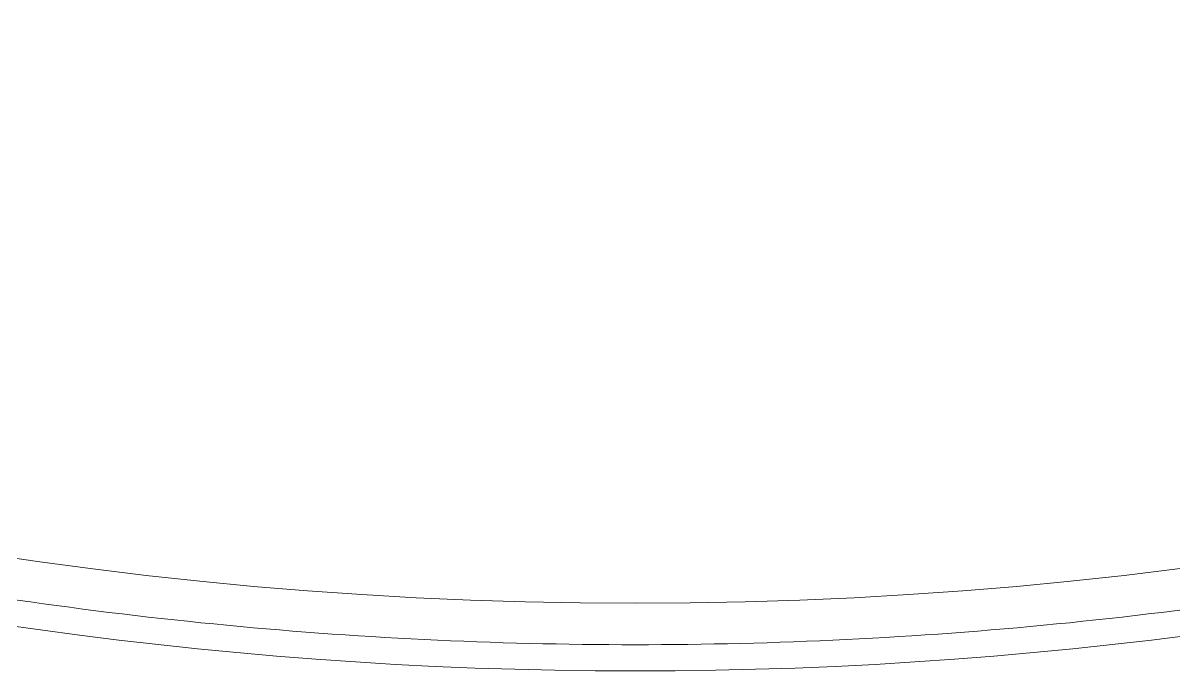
# Model space of a CAD drawing. Header units: millimetres. Extents: x 2746 to 4231, y 4731 to 5781.
# Drawn here: x 3358.6 to 3413, y 5090.3 to 5120.9 of the extents above; entities that cross this region are included whole.
import ezdxf

# ---------------------------------------------------------------- set-up
doc = ezdxf.new("R2010")
doc.units = ezdxf.units.MM
doc.layers.add('core', color=7, linetype='Continuous', lineweight=20)

msp = doc.modelspace()

# ---------------------------------------------------------------- linework, layer by layer
at = {"layer": 'core'}
for radius, start, end in [(201.12, 180, 0), (204.318, 203.80537, 336.19463)]:
    msp.add_arc((3387.518, 5294.589), radius, start, end, dxfattribs=at)
msp.add_open_spline([(3184.439, 5294.589), (3184.439, 5291.266), (3184.603, 5284.62), (3185.336, 5274.676), (3186.557, 5264.779), (3188.261, 5254.954), (3190.446, 5245.225), (3193.106, 5235.614), (3196.234, 5226.146), (3199.822, 5216.843), (3203.863, 5207.727), (3208.347, 5198.82), (3213.262, 5190.144), (3218.596, 5181.719), (3224.338, 5173.566), (3230.473, 5165.705), (3236.986, 5158.155), (3243.862, 5150.933), (3251.084, 5144.057), (3258.635, 5137.544), (3266.496, 5131.409), (3274.648, 5125.667), (3283.073, 5120.332), (3291.749, 5115.418), (3300.656, 5110.934), (3309.772, 5106.893), (3319.075, 5103.305), (3328.544, 5100.177), (3338.154, 5097.517), (3347.883, 5095.332), (3357.708, 5093.628), (3367.605, 5092.407), (3377.549, 5091.673), (3387.518, 5091.429), (3397.487, 5091.673), (3407.431, 5092.407), (3417.328, 5093.628), (3427.153, 5095.332), (3436.882, 5097.517), (3446.492, 5100.177), (3455.961, 5103.305), (3465.264, 5106.893), (3474.38, 5110.934), (3483.287, 5115.418), (3491.963, 5120.332), (3500.388, 5125.667), (3508.54, 5131.409), (3516.401, 5137.544), (3523.952, 5144.057), (3531.174, 5150.933), (3538.05, 5158.155), (3544.563, 5165.705), (3550.698, 5173.566), (3556.439, 5181.719), (3561.774, 5190.144), (3566.689, 5198.82), (3571.173, 5207.727), (3575.213, 5216.843), (3578.802, 5226.146), (3581.93, 5235.614), (3584.59, 5245.225), (3586.774, 5254.954), (3588.479, 5264.779), (3589.7, 5274.676), (3590.433, 5284.62), (3590.597, 5291.266), (3590.597, 5294.589)], degree=3, dxfattribs=at)

doc.saveas('drawing.dxf')
